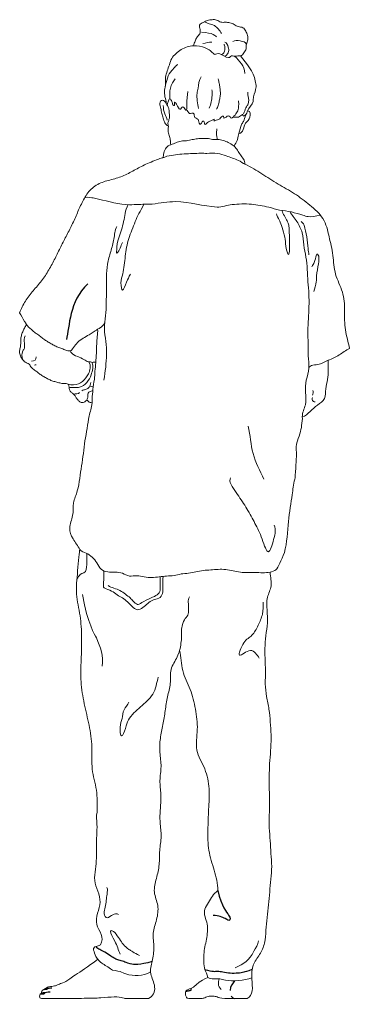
# Model space of a CAD drawing. Header units: feet. Extents: x 89 to 238, y -57 to 31.
# Drawn here: x 171.54 to 173.64, y -42.37 to -36.13 of the extents above; entities that cross this region are included whole.
import ezdxf

# ---------------------------------------------------------------- set-up
doc = ezdxf.new("R2010")
doc.units = ezdxf.units.FT
doc.header["$MEASUREMENT"] = 0
doc.layers.add('inner', color=1, linetype='Continuous')
doc.layers.add('outer', color=3, linetype='Continuous')

msp = doc.modelspace()

# ---------------------------------------------------------------- linework, layer by layer
at = {"layer": 'inner', "lineweight": 15}
for points in [[(172.7149, -36.1476), (172.7304, -36.1583), (172.7841, -36.1629), (172.8106, -36.203), (172.8235, -36.2222)], [(172.7047, -36.2866), (172.7237, -36.281), (172.7411, -36.277), (172.7609, -36.278)], [(172.8379, -36.2915), (172.8489, -36.3024), (172.8452, -36.3483), (172.8244, -36.3565)], [(172.8437, -36.2769), (172.8558, -36.2785), (172.867, -36.3067), (172.8734, -36.3469), (172.8443, -36.368)], [(172.8947, -36.2724), (172.9076, -36.2636), (172.9398, -36.2688), (172.9772, -36.2758), (172.9811, -36.291)], [(172.9053, -36.3657), (172.9369, -36.3985), (172.9708, -36.4259), (172.9708, -36.4766)], [(172.5284, -36.5098), (172.4983, -36.5409), (172.4883, -36.5942), (172.4939, -36.6379)], [(172.8014, -36.5113), (172.8038, -36.5205), (172.808, -36.539), (172.8121, -36.5672), (172.8163, -36.5955), (172.8148, -36.624), (172.8078, -36.6517), (172.804, -36.6802), (172.7948, -36.6967), (172.7899, -36.7049)], [(172.6084, -36.5924), (172.6072, -36.5996), (172.6053, -36.614), (172.6033, -36.6355), (172.6024, -36.6575), (172.6003, -36.6782), (172.6038, -36.704), (172.5946, -36.7165), (172.5745, -36.6741), (172.5617, -36.7161), (172.5447, -36.6881), (172.5367, -36.6735), (172.5204, -36.647), (172.5257, -36.6887), (172.5115, -36.6771), (172.5074, -36.6565), (172.493, -36.6285), (172.481, -36.6587), (172.4789, -36.67), (172.4761, -36.6773)], [(172.9901, -36.5947), (172.9888, -36.6016), (172.9904, -36.6155), (172.9966, -36.6358), (172.9955, -36.6567), (172.9914, -36.6776), (172.9772, -36.6938), (172.9711, -36.714), (172.9658, -36.7269), (172.9627, -36.7332)], [(172.4702, -36.6661), (172.473, -36.6729), (172.4817, -36.6849), (172.4886, -36.7057), (172.4901, -36.7277), (172.4925, -36.7496), (172.4891, -36.7712), (172.4789, -36.7904), (172.4831, -36.8058), (172.4841, -36.8128)], [(172.9318, -36.6505), (172.9318, -36.6559), (172.9321, -36.6666), (172.9321, -36.6826), (172.9309, -36.6986), (172.9271, -36.7145), (172.9176, -36.7274), (172.9097, -36.742), (172.8987, -36.7516), (172.8837, -36.7672), (172.8779, -36.7531), (172.8667, -36.7428), (172.8531, -36.7537), (172.8351, -36.7674), (172.8375, -36.7494), (172.8296, -36.7452), (172.8173, -36.7603), (172.8048, -36.7706), (172.791, -36.773), (172.768, -36.7836), (172.7824, -36.7627), (172.7607, -36.7757), (172.7483, -36.7813), (172.7327, -36.7872), (172.722, -36.8021), (172.7137, -36.8045), (172.7146, -36.7814), (172.7045, -36.7764), (172.6948, -36.7937), (172.6841, -36.8049), (172.6781, -36.7842), (172.6763, -36.7677), (172.6595, -36.7631), (172.6472, -36.7527), (172.6518, -36.7335), (172.6329, -36.7257), (172.6187, -36.7363), (172.6089, -36.7186), (172.6034, -36.7105), (172.5994, -36.7081)], [(172.9027, -36.9391), (172.8971, -36.9349), (172.8738, -36.9181), (172.8416, -36.9063), (172.8077, -36.8958), (172.7725, -36.8998), (172.7391, -36.8902), (172.704, -36.8894), (172.6693, -36.8925), (172.6347, -36.8975), (172.6008, -36.9063), (172.5655, -36.9054), (172.5325, -36.918), (172.5114, -36.9274), (172.4998, -36.9305)], [(172.3277, -37.3094), (172.3172, -37.3356), (172.2948, -37.3675), (172.2728, -37.4206), (172.2515, -37.4739), (172.2312, -37.5277), (172.2168, -37.5834), (172.2099, -37.6406), (172.2036, -37.6974), (172.1946, -37.7553), (172.1769, -37.8062), (172.1907, -37.8832), (172.2181, -37.7987), (172.2329, -37.773), (172.242, -37.7545)], [(173.257, -37.3568), (173.2714, -37.3787), (173.3052, -37.419), (173.3419, -37.4899), (173.3441, -37.5699), (173.3621, -37.6466), (173.3703, -37.725), (173.3727, -37.8037), (173.3807, -37.8821), (173.3803, -37.9609), (173.3765, -38.0395), (173.3715, -38.1181), (173.3749, -38.1969), (173.3723, -38.2754), (173.3857, -38.3547), (173.3592, -38.4303), (173.3556, -38.5086), (173.3659, -38.589), (173.3361, -38.6365), (173.3374, -38.6643)], [(172.155, -37.4515), (172.1444, -37.4765), (172.1389, -37.5322), (172.1172, -37.6117), (172.0935, -37.6909), (172.0878, -37.7734), (172.0921, -37.8558), (172.0876, -37.9381), (172.0873, -38.0208), (172.0714, -38.1016), (172.0888, -38.1836), (172.0916, -38.2659), (172.0859, -38.3482), (172.0778, -38.4026), (172.0733, -38.4297)], [(171.5807, -38.0769), (171.586, -38.0844), (171.5988, -38.0976), (171.6197, -38.1153), (171.6411, -38.1327), (171.6644, -38.1473), (171.6846, -38.1662), (171.7077, -38.181), (171.7312, -38.1953), (171.7552, -38.2085), (171.78, -38.2206), (171.807, -38.2269), (171.8303, -38.2424), (171.8488, -38.2446), (171.8579, -38.2433)], [(172.0797, -38.0615), (172.0723, -38.0845), (172.0449, -38.1015), (172.0327, -38.106)], [(171.643, -38.2813), (171.643, -38.303), (171.6319, -38.3095), (171.6129, -38.3095)], [(171.643, -38.3331), (171.6341, -38.3342), (171.6381, -38.3335), (171.6311, -38.335)], [(172.0051, -38.4757), (172.0021, -38.4726), (171.9898, -38.4684), (171.9837, -38.4681)], [(171.8797, -38.5188), (171.8909, -38.5153), (171.9119, -38.5231), (171.9182, -38.51)], [(173.4015, -38.54), (173.4015, -38.5461), (173.397, -38.5615), (173.4129, -38.5687), (173.4183, -38.5687)], [(173.4041, -38.4966), (173.4082, -38.505), (173.4049, -38.5175), (173.4022, -38.5259)], [(172.9934, -38.7243), (173.0062, -38.7814), (173.011, -38.9023), (173.0676, -39.0084), (173.0932, -39.0614)], [(172.881, -39.0525), (172.8652, -39.0756), (172.9191, -39.1505), (172.9783, -39.2371), (173.0315, -39.3341), (173.0756, -39.4188), (173.1193, -39.5636), (173.1506, -39.4617), (173.1724, -39.3847), (173.1583, -39.3535)], [(173.1327, -39.6537), (173.117, -39.6556), (173.0853, -39.661), (173.0377, -39.653), (172.9903, -39.6581), (172.9429, -39.6556), (172.8964, -39.6444), (172.8495, -39.636), (172.8016, -39.6349), (172.7542, -39.6397), (172.7066, -39.6425), (172.6596, -39.6505), (172.6135, -39.6625), (172.5648, -39.6625), (172.5217, -39.6789), (172.4728, -39.677), (172.4259, -39.6838), (172.3784, -39.6887), (172.3306, -39.6863), (172.2843, -39.6715), (172.2355, -39.6853), (172.193, -39.6578), (172.1456, -39.6513), (172.0976, -39.6555), (172.0511, -39.6405), (172.0314, -39.5935), (171.9996, -39.5583), (171.9616, -39.5296), (171.9299, -39.5224), (171.9198, -39.5087)], [(172.4314, -39.6828), (172.4317, -39.7005), (172.4299, -39.7268), (172.4362, -39.7719), (172.4168, -39.7988), (172.3757, -39.8168), (172.3074, -39.8497), (172.2888, -39.8672), (172.2585, -39.8376), (172.2426, -39.8186), (172.2106, -39.7935), (172.1765, -39.77), (172.138, -39.7552), (172.1111, -39.7476), (172.1004, -39.7388)], [(173.0891, -39.8452), (173.0891, -39.8705), (173.0877, -39.9228), (173.0571, -39.9922), (173.0197, -40.0633), (172.964, -40.0859), (172.9119, -40.2229), (173.0167, -40.1203), (173.0501, -40.1826), (173.0623, -40.2015)], [(172.4195, -40.3225), (172.4158, -40.3413), (172.4062, -40.3777), (172.3889, -40.4336), (172.3493, -40.4744), (172.3071, -40.5129), (172.2642, -40.5495), (172.2248, -40.5953), (172.2137, -40.6433), (172.1813, -40.7271), (172.1719, -40.6342), (172.1922, -40.5896), (172.1947, -40.5275), (172.2259, -40.5012), (172.2319, -40.4828)], [(172.0927, -41.6632), (172.0987, -41.6756), (172.0931, -41.7049), (172.0878, -41.7463), (172.0841, -41.7877), (172.0681, -41.829), (172.0923, -41.8695), (172.1314, -41.8298), (172.153, -41.8286), (172.1675, -41.8349)], [(172.1773, -42.088), (172.1711, -42.0751), (172.1622, -42.0468), (172.1458, -42.0093), (172.1014, -41.9246), (172.146, -41.9463), (172.173, -41.9931), (172.1959, -42.0267), (172.2295, -42.0564), (172.2639, -42.0785), (172.3004, -42.0952)], [(172.8076, -42.245), (172.8006, -42.2654), (172.7976, -42.2919), (172.8207, -42.3134)]]:
    msp.add_open_spline(points, degree=3, dxfattribs=at)
for points, knots in [([(172.6956, -36.2125), (172.7304, -36.217), (172.7545, -36.2193), (172.786, -36.2375), (172.7891, -36.2408), (172.7901, -36.2422)], [0, 0, 0, 0, 1, 1, 2, 2, 2, 2]), ([(172.9436, -36.3645), (172.9323, -36.3658), (172.9302, -36.3643), (172.9275, -36.3646), (172.9146, -36.3659), (172.9055, -36.3669), (172.8929, -36.3639), (172.8821, -36.3613), (172.8762, -36.377), (172.8662, -36.3758), (172.8455, -36.3733), (172.8313, -36.357), (172.8115, -36.3512), (172.8063, -36.3497), (172.798, -36.349), (172.7928, -36.3505), (172.7837, -36.353), (172.7835, -36.3578), (172.7755, -36.3527), (172.7656, -36.3464), (172.7588, -36.3385), (172.7503, -36.3304), (172.7462, -36.3264), (172.7407, -36.3244), (172.7359, -36.3214), (172.7119, -36.3066), (172.6904, -36.303), (172.6631, -36.3013), (172.6577, -36.301), (172.6526, -36.2999), (172.6445, -36.2996)], [0, 0, 0, 0, 1, 1, 1, 2, 2, 2, 3, 3, 3, 4, 4, 4, 5, 5, 5, 6, 6, 6, 7, 7, 7, 8, 8, 8, 9, 9, 9, 10, 10, 10, 10]), ([(172.5443, -36.419), (172.5402, -36.4232), (172.5349, -36.426), (172.5306, -36.4301), (172.522, -36.4384), (172.5147, -36.4485), (172.5061, -36.4569), (172.4797, -36.483), (172.4735, -36.5266), (172.4631, -36.5631)], [0, 0, 0, 0, 1, 1, 1, 2, 2, 2, 3, 3, 3, 3]), ([(172.6934, -36.4986), (172.6779, -36.5179), (172.6772, -36.5477), (172.6732, -36.5708), (172.6714, -36.5815), (172.6689, -36.5921), (172.6674, -36.6029), (172.6633, -36.6338), (172.6695, -36.6684), (172.6754, -36.6989)], [0, 0, 0, 0, 1, 1, 1, 2, 2, 2, 3, 3, 3, 3]), ([(172.7618, -36.5805), (172.7651, -36.5907), (172.7632, -36.6054), (172.7625, -36.6163), (172.7607, -36.6458), (172.7561, -36.6704), (172.7445, -36.6974)], [0, 0, 0, 0, 1, 1, 1, 2, 2, 2, 2]), ([(172.4521, -36.6803), (172.4521, -36.699), (172.4543, -36.7172), (172.4607, -36.7347), (172.4653, -36.747), (172.4766, -36.7599), (172.4766, -36.7734)], [0, 0, 0, 0, 1, 1, 1, 2, 2, 2, 2]), ([(172.9891, -36.7148), (172.9863, -36.724), (172.9808, -36.733), (172.9764, -36.7428), (172.9709, -36.7553), (172.9686, -36.7702), (172.9627, -36.7823), (172.9592, -36.7896), (172.952, -36.7949), (172.9491, -36.8024), (172.9424, -36.8195), (172.9409, -36.8376), (172.9327, -36.8587)], [0, 0, 0, 0, 1, 1, 1, 2, 2, 2, 3, 3, 3, 4, 4, 4, 4]), ([(172.9797, -36.736), (172.9748, -36.7426), (172.9689, -36.7481), (172.962, -36.7481), (172.9579, -36.7448), (172.9603, -36.7362), (172.9555, -36.7384), (172.9467, -36.7424), (172.9405, -36.7511), (172.9311, -36.754), (172.9235, -36.7563), (172.9158, -36.7555), (172.8944, -36.7562)], [0, 0, 0, 0, 0.517391, 0.517391, 0.517391, 1.517391, 1.517391, 1.517391, 2.517391, 2.517391, 2.517391, 3.517391, 3.517391, 3.517391, 3.517391]), ([(172.793, -36.8285), (172.793, -36.842), (172.7896, -36.8564), (172.7911, -36.8698), (172.792, -36.8776), (172.7939, -36.8829), (172.7952, -36.8967)], [0, 0, 0, 0, 1, 1, 1, 2, 2, 2, 2]), ([(172.9722, -37.0546), (172.9582, -37.0501), (172.9449, -37.0364), (172.9303, -37.0303), (172.9045, -37.0194), (172.8792, -37.0105), (172.8526, -37.002), (172.8354, -36.9964), (172.8158, -36.9874), (172.7978, -36.9856), (172.7743, -36.9832), (172.7526, -36.9849), (172.7294, -36.9863), (172.7168, -36.9871), (172.7047, -36.9834), (172.6919, -36.9841), (172.6561, -36.986), (172.6204, -36.9878), (172.5846, -36.9893), (172.5471, -36.9909), (172.5117, -36.9953), (172.4751, -37.0042), (172.4706, -37.0053), (172.4545, -37.0121), (172.4482, -37.0142)], [0, 0, 0, 0, 1, 1, 1, 2, 2, 2, 3, 3, 3, 4, 4, 4, 5, 5, 5, 6, 6, 6, 7, 7, 7, 8, 8, 8, 8]), ([(173.4529, -37.379), (173.4191, -37.3866), (173.3967, -37.3903), (173.375, -37.3888), (173.3622, -37.388), (173.3519, -37.3821), (173.3403, -37.3785), (173.3166, -37.3714), (173.2914, -37.365), (173.2675, -37.3591), (173.2429, -37.3529), (173.2168, -37.3523), (173.192, -37.3473), (173.1696, -37.3428), (173.1461, -37.3335), (173.1238, -37.3285), (173.0873, -37.3204), (173.0504, -37.3131), (173.0132, -37.3096), (172.973, -37.3058), (172.9302, -37.3081), (172.89, -37.3116), (172.8584, -37.3143), (172.8264, -37.3291), (172.7947, -37.3277), (172.7058, -37.3235), (172.62, -37.293), (172.5303, -37.293), (172.4802, -37.2929), (172.4313, -37.3026), (172.3815, -37.3089), (172.3711, -37.3102), (172.3605, -37.3088), (172.35, -37.3088), (172.3126, -37.3091), (172.2751, -37.3136), (172.2376, -37.3125), (172.169, -37.3103), (172.1055, -37.2929), (172.0396, -37.2767), (172.0284, -37.274), (172.0172, -37.2716), (172.0059, -37.2698), (171.9957, -37.2682), (171.9776, -37.2619), (171.9508, -37.2683)], [0, 0, 0, 0, 1, 1, 1, 2, 2, 2, 3, 3, 3, 4, 4, 4, 5, 5, 5, 6, 6, 6, 7, 7, 7, 8, 8, 8, 9, 9, 9, 10, 10, 10, 11, 11, 11, 12, 12, 12, 13, 13, 13, 14, 14, 14, 15, 15, 15, 15]), ([(172.2285, -37.3121), (172.2064, -37.3512), (172.2072, -37.3857), (172.1991, -37.4202), (172.1906, -37.4558), (172.1823, -37.4908), (172.1689, -37.5247), (172.1596, -37.5484), (172.1564, -37.5748), (172.1553, -37.6003), (172.1551, -37.6064), (172.1544, -37.6124), (172.1547, -37.6185), (172.1547, -37.6194), (172.1548, -37.6216), (172.1555, -37.6211), (172.1742, -37.6053), (172.1821, -37.5748), (172.1914, -37.553)], [0, 0, 0, 0, 1, 1, 1, 2, 2, 2, 3, 3, 3, 4, 4, 4, 5, 5, 5, 6, 6, 6, 6]), ([(173.2078, -37.35), (173.214, -37.3704), (173.2313, -37.3963), (173.2399, -37.4156), (173.244, -37.4245), (173.2513, -37.4337), (173.2517, -37.4438), (173.253, -37.4737), (173.2559, -37.5037), (173.2559, -37.5335), (173.256, -37.5593), (173.2568, -37.576), (173.2555, -37.6009), (173.2553, -37.605), (173.2515, -37.6347), (173.2481, -37.6294), (173.2317, -37.6039), (173.232, -37.5509), (173.226, -37.5205), (173.2173, -37.4769), (173.2006, -37.4313), (173.1814, -37.3915), (173.1771, -37.3827), (173.1723, -37.3705)], [0, 0, 0, 0, 1, 1, 1, 2, 2, 2, 3, 3, 3, 4, 4, 4, 5, 5, 5, 6, 6, 6, 7, 7, 9, 9, 9, 9]), ([(173.3297, -37.4201), (173.3344, -37.4226), (173.3379, -37.4244), (173.3461, -37.4373), (173.3482, -37.4434), (173.3645, -37.4915), (173.3691, -37.5425), (173.3737, -37.5926), (173.3749, -37.6056), (173.38, -37.6187), (173.38, -37.6321)], [0, 0, 0, 0, 1, 2, 2, 2, 3, 3, 3, 4, 4, 4, 4]), ([(173.3975, -37.7075), (173.4021, -37.6979), (173.4093, -37.6904), (173.4134, -37.6801), (173.4189, -37.666), (173.4232, -37.6477), (173.4282, -37.6329), (173.4289, -37.6309), (173.432, -37.6257), (173.4346, -37.6274), (173.4482, -37.6364), (173.443, -37.6798), (173.441, -37.69), (173.4359, -37.7152), (173.4301, -37.7399), (173.4282, -37.7657), (173.4273, -37.7783), (173.4283, -37.7917), (173.4261, -37.8041), (173.4224, -37.8249), (173.416, -37.846), (173.4112, -37.8666)], [0, 0, 0, 0, 1, 1, 1, 2, 2, 2, 3, 3, 3, 4, 4, 4, 5, 5, 5, 6, 6, 6, 7, 7, 7, 7]), ([(171.572, -38.1477), (171.563, -38.16), (171.5668, -38.1805), (171.5674, -38.1948), (171.5678, -38.2035), (171.5695, -38.2181), (171.5674, -38.2267), (171.5658, -38.2333), (171.56, -38.2384), (171.5574, -38.2446), (171.5503, -38.2617), (171.5504, -38.2814), (171.5547, -38.2968)], [0, 0, 0, 0, 1, 1, 1, 2, 2, 2, 3, 3, 3, 4, 4, 4, 4]), ([(171.9782, -38.3137), (171.9925, -38.3381), (171.9856, -38.3699), (171.9754, -38.3895), (171.9553, -38.4281), (171.9244, -38.4588), (171.8807, -38.4611), (171.87, -38.4616), (171.8571, -38.4608), (171.845, -38.4562)], [0, 0, 0, 0, 1, 1, 1, 2, 2, 2, 3, 3, 3, 3]), ([(171.9967, -38.3174), (172.0088, -38.3425), (172.0008, -38.371), (171.9924, -38.3961), (171.9811, -38.4294), (171.9543, -38.4671), (171.9189, -38.475), (171.9083, -38.4773), (171.8972, -38.4773), (171.8864, -38.4779), (171.8738, -38.4785), (171.862, -38.479), (171.8516, -38.4748)], [0.002194, 0.002194, 0.002194, 0.002194, 1, 1, 1, 2, 2, 2, 3, 3, 3, 4, 4, 4, 4]), ([(172.0212, -38.3184), (172.0213, -38.3364), (172.0182, -38.3551), (172.0164, -38.3734), (172.0146, -38.391), (172.0158, -38.4085), (172.0128, -38.426), (172.0093, -38.4469), (172.0052, -38.4684), (172.0037, -38.4895), (172.0022, -38.5093), (171.999, -38.529), (171.998, -38.5487), (171.9976, -38.5559), (171.9998, -38.5677), (171.9988, -38.5757)], [0, 0, 0, 0, 1, 1, 1, 2, 2, 2, 3, 3, 3, 4, 4, 4, 5, 5, 5, 5]), ([(173.5022, -38.3035), (173.4783, -38.3148), (173.4583, -38.3261), (173.4358, -38.3307), (173.4228, -38.3334), (173.4084, -38.3336), (173.3955, -38.3373), (173.3911, -38.3385), (173.3865, -38.3434), (173.3828, -38.346), (173.3818, -38.3467), (173.3807, -38.3472), (173.3794, -38.3476)], [0, 0, 0, 0, 1, 1, 1, 2, 2, 2, 3, 3, 3, 3.287318, 3.287318, 3.287318, 3.287318]), ([(171.9895, -38.4465), (171.9865, -38.4682), (171.9786, -38.4844), (171.957, -38.491), (171.9479, -38.4939), (171.9413, -38.4912), (171.9337, -38.4991)], [0, 0, 0, 0, 1, 1, 1, 2, 2, 2, 2]), ([(171.998, -38.499), (171.9577, -38.5055), (171.9746, -38.5351), (171.9698, -38.5451), (171.9682, -38.5483), (171.9655, -38.5567), (171.9631, -38.5599)], [0, 0, 0, 0, 2, 2, 2, 3, 3, 3, 3]), ([(171.9654, -39.5353), (171.9638, -39.5492), (171.9638, -39.5528), (171.9638, -39.5598), (171.9638, -39.5669), (171.9638, -39.574), (171.9638, -39.595), (171.9646, -39.6168), (171.9612, -39.6375), (171.9579, -39.6584), (171.936, -39.6591), (171.9228, -39.6692), (171.9145, -39.6758), (171.9098, -39.6882), (171.9014, -39.6981)], [0, 0, 0, 0, 2, 2, 3, 3, 3, 4, 4, 4, 5, 5, 5, 6, 6, 6, 6]), ([(172.4513, -39.6803), (172.4506, -39.6863), (172.4473, -39.7152), (172.4482, -39.7488), (172.4514, -39.791), (172.4261, -39.8252), (172.3823, -39.828), (172.3527, -39.8542), (172.3232, -39.8801), (172.2852, -39.9017), (172.2513, -39.8705), (172.2242, -39.8429), (172.1932, -39.8164), (172.1555, -39.8008), (172.1267, -39.7723), (172.0711, -39.7538), (172.0704, -39.7483), (172.0726, -39.6864), (172.0741, -39.66), (172.0741, -39.6466)], [0.31306, 0.31306, 0.31306, 0.31306, 1, 2, 3, 4, 5, 6, 7, 8, 9, 10, 11, 12, 13, 14, 15, 16, 17, 17, 17, 17]), ([(171.9362, -39.7957), (171.97, -39.987), (172.0156, -40.0483), (172.0258, -40.0729), (172.0505, -40.1326), (172.0752, -40.1876), (172.0625, -40.2533)], [0, 0, 0, 0, 1, 1, 1, 2, 2, 2, 2]), ([(172.6179, -39.8106), (172.6108, -39.8205), (172.6108, -39.8463), (172.6128, -39.8821), (172.6143, -39.9199), (172.5927, -39.9502), (172.5764, -39.9683), (172.5685, -40.0171), (172.5685, -40.047), (172.5682, -40.0927), (172.5599, -40.1373), (172.5558, -40.1521)], [0, 0, 0, 0, 1, 2, 3, 4, 5, 5, 5, 6, 6.514173, 6.514173, 6.514173, 6.514173]), ([(173.0573, -42.0023), (173.0573, -42.0262), (173.0396, -42.0483), (173.0292, -42.0683), (172.9982, -42.1284), (172.9692, -42.1502), (172.9091, -42.174)], [0, 0, 0, 0, 1, 1, 1, 2, 2, 2, 2]), ([(172.3709, -42.201), (172.3205, -42.2301), (172.2644, -42.2284), (172.2139, -42.2141), (172.2013, -42.2106), (172.1901, -42.2022), (172.1774, -42.1984), (172.1568, -42.1923), (172.1326, -42.1951), (172.1151, -42.1811), (172.0911, -42.1619), (172.0676, -42.1541), (172.0458, -42.1328), (172.0343, -42.1197)], [0.091587, 0.091587, 0.091587, 0.091587, 1, 1, 1, 2, 2, 2, 3, 3, 3, 4, 4.180938, 4.180938, 4.180938, 4.180938]), ([(173.0151, -42.2387), (172.969, -42.257), (172.8935, -42.2628), (172.8476, -42.2538), (172.8353, -42.2515), (172.8233, -42.2477), (172.8111, -42.2455), (172.7875, -42.2412), (172.7571, -42.2506), (172.736, -42.237)], [0, 0, 0, 0, 1, 1, 1, 2, 2, 2, 3, 3, 3, 3])]:
    msp.add_open_spline(points, degree=3, knots=knots, dxfattribs=at)
at = {"layer": 'inner'}
for points in [[(171.9708, -37.8167), (171.8515, -37.93), (171.8551, -38.0887), (171.8348, -38.1722)], [(172.7987, -41.6821), (172.8254, -41.788), (172.8843, -41.8498), (172.8755, -41.8793), (172.8549, -41.8645), (172.8048, -41.841), (172.7695, -41.841)], [(172.9048, -42.2579), (172.8972, -42.2765), (172.8769, -42.2866), (172.8769, -42.3194)], [(171.6854, -42.3158), (171.6978, -42.3088), (171.7097, -42.3118), (171.713, -42.3101), (171.7137, -42.3048)], [(171.6974, -42.3326), (171.7107, -42.3259), (171.7277, -42.3278), (171.7311, -42.3272)], [(171.6992, -42.3082), (171.716, -42.3031), (171.7348, -42.3024), (171.7408, -42.3027)], [(172.5953, -42.3245), (172.6044, -42.3222), (172.617, -42.3195), (172.6292, -42.3185), (172.6288, -42.3141), (172.6289, -42.3053), (172.6314, -42.3041)], [(172.8846, -42.3525), (172.8872, -42.3612), (172.8941, -42.3673), (172.9067, -42.3697)]]:
    msp.add_open_spline(points, degree=3, dxfattribs=at)
for points, knots in [([(172.3803, -42.1336), (172.3017, -42.1605), (172.2268, -42.1492), (172.2016, -42.1333), (172.1667, -42.1271), (172.1446, -42.1168), (172.12, -42.103), (172.0789, -42.0727), (172.0504, -42.0598), (172.0315, -42.0514), (172.0245, -42.0382)], [0, 0, 0, 0, 2.330786, 4.661573, 6.992359, 9.323145, 11.653932, 13.984718, 16.315504, 17.909095, 17.909095, 17.909095, 17.909095]), ([(172.7167, -42.1858), (172.7676, -42.2013), (172.802, -42.1926), (172.8277, -42.2008), (172.879, -42.209), (172.9293, -42.2075), (172.9679, -42.2013), (172.9864, -42.1957), (173.0184, -42.1838)], [0, 0, 0, 0, 2.152362, 4.304725, 6.457087, 8.609449, 10.761812, 12.918567, 12.918567, 12.918567, 12.918567]), ([(171.6762, -42.3365), (171.6858, -42.3319), (171.6921, -42.3313), (171.6974, -42.3326), (171.694, -42.3395), (171.6914, -42.3422), (171.6893, -42.3421), (171.6779, -42.3413), (171.6676, -42.3427)], [0, 0, 0, 0, 0.988009, 0.988009, 0.988009, 1.507002, 2.025994, 2.544987, 2.544987, 2.544987, 2.544987])]:
    msp.add_open_spline(points, degree=3, knots=knots, dxfattribs=at)
at = {"layer": 'outer', "lineweight": 15}
for points, knots in [([(171.9198, -39.5087), (171.9182, -39.5194), (171.9057, -39.6553), (171.8909, -39.7959), (171.9262, -39.93), (171.9333, -40.0715), (171.9293, -40.2125), (171.9228, -40.3526), (171.9469, -40.4923), (171.9809, -40.6287), (172.003, -40.7669), (171.9904, -40.9111), (172.0332, -41.0395), (172.0311, -41.1361), (172.0311, -41.1822), (172.0228, -41.2104), (172.0332, -41.2598), (172.0265, -41.3315), (172.027, -41.4034), (172.0272, -41.4756), (172.0204, -41.5466), (172.0088, -41.6201), (172.0353, -41.6861), (172.0569, -41.7568), (172.0312, -41.8255), (172.0184, -41.9005), (172.0625, -41.9601), (172.0648, -42.0053), (172.0512, -42.0279), (172.0484, -42.0386), (172.012, -42.033), (172.0074, -42.0519), (172.0074, -42.0758), (172.0277, -42.1129), (172.0343, -42.1197), (171.9692, -42.1719), (171.8792, -42.2256), (171.829, -42.2665), (171.7956, -42.2739), (171.7723, -42.2882), (171.7597, -42.2896), (171.7435, -42.2937), (171.7113, -42.2965), (171.7014, -42.3089), (171.692, -42.3095), (171.6743, -42.3252), (171.6776, -42.336), (171.6743, -42.3385), (171.6664, -42.3418), (171.6622, -42.3544), (171.6665, -42.3697), (171.6752, -42.3697), (171.688, -42.3697), (171.781, -42.3697), (171.963, -42.3693), (172.0527, -42.3677), (172.1445, -42.3563), (172.2001, -42.3672), (172.2084, -42.3697), (172.2102, -42.3697), (172.212, -42.3697), (172.3573, -42.3697), (172.388, -42.3572), (172.4107, -42.2956), (172.3605, -42.2118), (172.3815, -42.1333), (172.398, -42.0446), (172.379, -41.9538), (172.4123, -41.8688), (172.4253, -41.7768), (172.3844, -41.6926), (172.4085, -41.6047), (172.4298, -41.5173), (172.4251, -41.4267), (172.4442, -41.3379), (172.4281, -41.2488), (172.4324, -41.159), (172.4406, -41.0691), (172.4247, -40.9819), (172.4434, -40.8927), (172.4267, -40.8035), (172.4306, -40.713), (172.449, -40.6252), (172.4654, -40.5371), (172.4751, -40.4465), (172.5035, -40.365), (172.4904, -40.271), (172.5369, -40.208), (172.552, -40.1661), (172.5558, -40.1521), (172.5654, -40.1943), (172.565, -40.2847), (172.629, -40.3988), (172.6589, -40.526), (172.6758, -40.656), (172.6484, -40.7912), (172.7243, -40.9053), (172.7492, -41.0339), (172.7403, -41.1656), (172.7349, -41.296), (172.7354, -41.4282), (172.7777, -41.5531), (172.7987, -41.6381), (172.7987, -41.6821), (172.7869, -41.694), (172.7621, -41.7157), (172.7414, -41.7604), (172.7103, -41.7989), (172.7149, -41.8504), (172.736, -41.8948), (172.7336, -41.9447), (172.7281, -41.9929), (172.7157, -42.0403), (172.7102, -42.0889), (172.7096, -42.1374), (172.7125, -42.1872), (172.7311, -42.2148), (172.736, -42.237), (172.6813, -42.2608), (172.6591, -42.29), (172.6281, -42.3064), (172.5894, -42.3173), (172.592, -42.3483), (172.5992, -42.3623), (172.6004, -42.3644), (172.6041, -42.3697), (172.6136, -42.3697), (172.6943, -42.3697), (172.7076, -42.3697), (172.7369, -42.3554), (172.7687, -42.3549), (172.7954, -42.3574), (172.8129, -42.3697), (172.8442, -42.3697), (172.8915, -42.3697), (172.9387, -42.3697), (172.9859, -42.3697), (173.0253, -42.3512), (173.0218, -42.2994), (173.0153, -42.2462), (173.015, -42.2436), (173.015, -42.2412), (173.0151, -42.2387), (173.0161, -42.2132), (173.0151, -42.1535), (173.0686, -42.0923), (173.1004, -42.0185), (173.1056, -41.9354), (173.1134, -41.8543), (173.1225, -41.7728), (173.1302, -41.6914), (173.136, -41.6098), (173.1454, -41.5282), (173.1364, -41.4465), (173.1344, -41.3647), (173.1249, -41.2832), (173.1274, -41.2013), (173.1285, -41.1195), (173.127, -41.0376), (173.1266, -40.9558), (173.1279, -40.8739), (173.136, -40.7924), (173.1401, -40.7106), (173.1345, -40.6289), (173.1301, -40.5471), (173.1135, -40.4669), (173.0993, -40.386), (173.1034, -40.3039), (173.1013, -40.2222), (173.0978, -40.1403), (173.1042, -40.0587), (173.1177, -39.9775), (173.1128, -39.8966), (173.1079, -39.8105), (173.1483, -39.7457), (173.1341, -39.6864), (173.1327, -39.6537), (173.1396, -39.6511), (173.1657, -39.6425), (173.1682, -39.6399), (173.1837, -39.622), (173.2038, -39.5792), (173.2229, -39.5285), (173.2405, -39.465), (173.2446, -39.3963), (173.2488, -39.3306), (173.2552, -39.2749), (173.2655, -39.2082), (173.2736, -39.1619), (173.2775, -39.128), (173.2777, -39.0945), (173.2896, -39.0624), (173.2925, -39.0545), (173.293, -39.0213), (173.2956, -38.9921), (173.2974, -38.9597), (173.2996, -38.9275), (173.3003, -38.895), (173.2984, -38.8547), (173.2986, -38.8368), (173.3241, -38.7683), (173.3314, -38.7355), (173.3336, -38.7032), (173.3394, -38.6723), (173.3374, -38.6643), (173.3566, -38.6615), (173.3868, -38.6273), (173.433, -38.5895), (173.49, -38.5525), (173.4811, -38.4849), (173.5028, -38.427), (173.5005, -38.3649), (173.5014, -38.3241), (173.5022, -38.3035), (173.5273, -38.2962), (173.5725, -38.2708), (173.6152, -38.24), (173.6375, -38.2283), (173.6312, -38.1884), (173.6039, -38.1106), (173.6088, -37.9882), (173.6016, -37.8672), (173.5397, -37.7582), (173.5359, -37.6342), (173.5081, -37.5172), (173.4799, -37.3946), (173.3851, -37.3138), (173.2894, -37.2395), (173.1817, -37.1826), (173.0807, -37.1147), (173.0107, -37.0733), (172.9722, -37.0546), (172.9722, -37.0427), (172.9639, -37.0217), (172.9428, -36.9945), (172.924, -36.9658), (172.9116, -36.9465), (172.9027, -36.9391), (172.9094, -36.9263), (172.9272, -36.9025), (172.9244, -36.8851), (172.9327, -36.8587), (172.9631, -36.8592), (172.9626, -36.813), (172.9764, -36.7934), (172.9844, -36.7822), (172.9996, -36.7692), (173.0033, -36.7554), (173.0069, -36.7415), (173.0107, -36.7153), (172.9891, -36.7148), (172.9963, -36.6924), (173.0194, -36.6768), (173.0233, -36.6555), (173.0249, -36.6465), (173.0247, -36.6342), (173.0269, -36.6252), (173.0322, -36.6035), (173.0407, -36.5846), (173.0428, -36.5621), (173.044, -36.5491), (173.0406, -36.5366), (173.0379, -36.5242), (173.0248, -36.4634), (172.9854, -36.4159), (172.9436, -36.3645), (172.9542, -36.3645), (172.9638, -36.3449), (172.9838, -36.3209), (172.9774, -36.2897), (172.9938, -36.2632), (172.9884, -36.2339), (172.979, -36.2059), (172.9612, -36.1803), (172.9284, -36.1814), (172.9045, -36.1632), (172.8767, -36.1523), (172.8472, -36.1487), (172.8176, -36.1537), (172.7928, -36.133), (172.7622, -36.1335), (172.7325, -36.1361), (172.7081, -36.1515), (172.6754, -36.1643), (172.6883, -36.1978), (172.6878, -36.2235), (172.6635, -36.247), (172.6554, -36.2686), (172.6467, -36.2881), (172.6445, -36.2996), (172.6305, -36.2996), (172.6032, -36.3059), (172.5648, -36.3233), (172.5324, -36.3496), (172.5025, -36.38), (172.4905, -36.4208), (172.4775, -36.4602), (172.4636, -36.5002), (172.4688, -36.5427), (172.4575, -36.5832), (172.4606, -36.6256), (172.4702, -36.6522), (172.4702, -36.6661), (172.4658, -36.6583), (172.4425, -36.6347), (172.4255, -36.6682), (172.438, -36.6988), (172.4403, -36.731), (172.4529, -36.7606), (172.4593, -36.7924), (172.4744, -36.8078), (172.4841, -36.8128), (172.485, -36.8142), (172.48, -36.843), (172.4889, -36.871), (172.4985, -36.8987), (172.4962, -36.9187), (172.4998, -36.9305), (172.4725, -36.9394), (172.4625, -36.9557), (172.4553, -36.9835), (172.4527, -36.9934), (172.4528, -37.0051), (172.4482, -37.0142), (172.4421, -37.0136), (172.3674, -37.0419), (172.2932, -37.0773), (172.2211, -37.1196), (172.1433, -37.1498), (172.0611, -37.1655), (171.9879, -37.2093), (171.9417, -37.2796), (171.9085, -37.3559), (171.8751, -37.4321), (171.8377, -37.5065), (171.7983, -37.5798), (171.7627, -37.6551), (171.7239, -37.7286), (171.6783, -37.7987), (171.6219, -37.8598), (171.5714, -37.9258), (171.5464, -37.9758), (171.5365, -38.0017), (171.5488, -38.0196), (171.557, -38.0385), (171.5682, -38.0558), (171.5726, -38.0627), (171.5782, -38.0691), (171.5807, -38.0769), (171.576, -38.0842), (171.5671, -38.0991), (171.5558, -38.1226), (171.5466, -38.1471), (171.5436, -38.1731), (171.5442, -38.1993), (171.5408, -38.225), (171.5343, -38.2507), (171.5407, -38.2767), (171.5553, -38.2982), (171.5719, -38.3192), (171.5998, -38.3256), (171.6093, -38.3521), (171.6322, -38.366), (171.6526, -38.382), (171.6734, -38.3977), (171.6957, -38.4111), (171.7184, -38.424), (171.7422, -38.4347), (171.7672, -38.4418), (171.7928, -38.4486), (171.8169, -38.4537), (171.8389, -38.451), (171.8447, -38.4559), (171.845, -38.4562), (171.8498, -38.4608), (171.8515, -38.474), (171.8541, -38.4929), (171.8643, -38.5099), (171.8816, -38.5188), (171.8922, -38.5353), (171.9028, -38.551), (171.9146, -38.5662), (171.9325, -38.5753), (171.9524, -38.5713), (171.9646, -38.5532), (171.9799, -38.5741), (171.9928, -38.5737), (171.9988, -38.5757), (171.9947, -38.6063), (171.9771, -38.6577), (171.968, -38.7381), (171.9511, -38.8172), (171.9434, -38.8973), (171.9321, -38.9768), (171.9188, -39.0565), (171.9084, -39.1366), (171.8732, -39.2119), (171.8821, -39.2933), (171.8449, -39.3736), (171.8736, -39.4418), (171.9074, -39.4854), (171.9198, -39.5087)], [0, 0, 0, 0, 1, 2, 3, 4, 5, 6, 7, 8, 9, 10, 11, 12, 12, 12, 13, 14, 15, 16, 17, 18, 19, 20, 21, 22, 23, 24, 24, 24, 25, 25, 25, 25.819062, 25.819062, 25.819062, 27.244025, 28.668989, 30.093952, 31.518915, 32.943879, 34.368842, 35.793805, 37.218769, 38.643732, 40.068695, 41.493659, 42.918622, 44.343585, 45.768549, 47.193512, 47.193512, 47.193512, 50.953344, 54.713176, 58.473008, 62.23284, 65.992672, 69.752505, 73.512337, 77.272169, 77.272169, 77.272169, 78.272169, 79.272169, 80.272169, 81.272169, 82.272169, 83.272169, 84.272169, 85.272169, 86.272169, 87.272169, 88.272169, 89.272169, 90.272169, 91.272169, 92.272169, 93.272169, 94.272169, 95.272169, 96.272169, 97.272169, 98.272169, 99.272169, 100.272169, 101.272169, 102.272169, 102.757996, 102.757996, 102.757996, 103.757996, 104.757996, 105.757996, 106.757996, 107.757996, 108.757996, 109.757996, 110.757996, 111.757996, 112.757996, 113.757996, 114.757996, 114.757996, 114.757996, 115.757996, 116.757996, 117.757996, 118.757996, 119.757996, 120.757996, 121.757996, 122.757996, 123.757996, 124.757996, 125.757996, 126.757996, 126.757996, 126.757996, 127.757996, 128.757996, 129.757996, 130.757996, 130.943719, 130.943719, 130.943719, 132.538025, 134.13233, 135.726636, 137.320941, 138.915247, 140.509552, 142.103858, 142.103858, 142.103858, 148.838217, 148.838217, 148.838217, 149.901664, 149.901664, 149.901664, 150.040018, 150.040018, 150.040018, 151.040018, 152.040018, 153.040018, 154.040018, 155.040018, 156.040018, 157.040018, 158.040018, 159.040018, 160.040018, 161.040018, 162.040018, 163.040018, 164.040018, 165.040018, 166.040018, 167.040018, 168.040018, 169.040018, 170.040018, 171.040018, 172.040018, 173.040018, 174.040018, 175.040018, 176.040018, 177.040018, 178.040018, 179.040018, 180.040018, 181.040018, 182.040018, 182.040018, 182.040018, 185.040018, 185.040018, 185.040018, 187.040018, 187.040018, 187.040018, 188.040018, 188.040018, 188.040018, 191.040018, 191.040018, 191.040018, 192.040018, 192.040018, 192.040018, 194.040018, 194.040018, 194.040018, 195.040018, 195.040018, 195.040018, 196.040018, 197.040018, 198.040018, 198.040018, 199.040018, 199.040018, 199.040018, 200.040018, 201.040018, 202.040018, 203.040018, 204.040018, 205.040018, 206.040018, 206.040018, 206.040018, 207.040018, 208.040018, 208.040018, 208.040018, 209.040018, 210.040018, 211.040018, 212.040018, 213.040018, 214.040018, 215.040018, 216.040018, 217.040018, 218.040018, 219.040018, 220.040018, 220.040018, 220.040018, 221.040018, 222.040018, 223.040018, 224.040018, 224.040018, 224.040018, 225.040018, 226.040018, 226.040018, 226.040018, 227.040018, 227.040018, 227.040018, 228.040018, 228.040018, 228.040018, 229.040018, 229.040018, 229.040018, 230.040018, 230.040018, 230.040018, 231.040018, 231.040018, 231.040018, 232.040018, 232.040018, 232.040018, 233.040018, 233.040018, 233.040018, 234.040018, 234.040018, 234.040018, 235.040018, 236.040018, 237.040018, 238.040018, 239.040018, 240.040018, 241.040018, 242.040018, 243.040018, 244.040018, 245.040018, 246.040018, 247.040018, 248.040018, 249.040018, 250.040018, 251.040018, 252.040018, 253.040018, 254.040018, 255.040018, 256.040018, 256.040018, 256.040018, 257.040018, 258.040018, 259.040018, 260.040018, 261.040018, 262.040018, 263.040018, 264.040018, 265.040018, 266.040018, 267.040018, 267.040018, 267.040018, 268.040018, 269.040018, 270.040018, 271.040018, 272.040018, 273.040018, 274.040018, 274.040018, 274.040018, 275.040018, 276.040018, 277.040018, 278.040018, 278.040018, 278.040018, 279.040018, 279.040018, 279.040018, 280.040018, 280.040018, 280.040018, 281.040018, 282.040018, 283.040018, 284.040018, 285.040018, 286.040018, 287.040018, 288.040018, 289.040018, 290.040018, 291.040018, 292.040018, 293.040018, 294.040018, 295.040018, 296.040018, 297.040018, 297.040018, 297.040018, 298.040018, 298.040018, 298.040018, 299.040018, 299.040018, 299.040018, 300.040018, 301.040018, 302.040018, 303.040018, 304.040018, 305.040018, 306.040018, 307.040018, 308.040018, 309.040018, 310.040018, 311.040018, 312.040018, 313.040018, 314.040018, 315.040018, 316.040018, 317.040018, 318.040018, 319.040018, 320.040018, 321.040018, 321.108423, 321.108423, 321.108423, 322.108423, 323.108423, 324.108423, 325.108423, 326.108423, 327.108423, 328.108423, 329.108423, 330.108423, 331.108423, 332.108423, 333.108423, 333.108423, 333.108423, 334.108423, 335.108423, 336.108423, 337.108423, 338.108423, 339.108423, 340.108423, 341.108423, 342.108423, 343.108423, 344.108423, 345.108423, 345.108423, 345.108423, 345.108423]), ([(171.8579, -38.2433), (171.8701, -38.2423), (171.8716, -38.2336), (171.8792, -38.2235), (171.8878, -38.212), (171.8964, -38.2007), (171.9064, -38.1904), (171.9273, -38.1688), (171.9549, -38.1574), (171.979, -38.1408), (171.9874, -38.135), (171.9967, -38.1318), (172.0046, -38.1253), (172.0125, -38.1187), (172.024, -38.1146), (172.0327, -38.106), (172.0365, -38.1214), (172.0324, -38.1372), (172.0311, -38.1528), (172.03, -38.1679), (172.029, -38.183), (172.028, -38.1981), (172.0255, -38.238), (172.0261, -38.2779), (172.0212, -38.3184), (172.0175, -38.3108), (172.0054, -38.3174), (172.0003, -38.3184), (171.9971, -38.319), (171.9928, -38.3139), (171.9891, -38.3129), (171.9827, -38.3112), (171.9799, -38.3148), (171.9742, -38.3134), (171.965, -38.3113), (171.9555, -38.3028), (171.9464, -38.2991), (171.9328, -38.2934), (171.9205, -38.2852), (171.9069, -38.2798), (171.8866, -38.2718), (171.8773, -38.2708), (171.8637, -38.2516), (171.8618, -38.249), (171.8594, -38.2463), (171.8579, -38.2433)], [0, 0, 0, 0, 0.944734, 0.944734, 0.944734, 1.944734, 1.944734, 1.944734, 2.944734, 2.944734, 2.944734, 3.944734, 3.944734, 3.944734, 4.944734, 4.944734, 4.944734, 5.944734, 5.944734, 5.944734, 6.944734, 6.944734, 6.944734, 7.944734, 7.944734, 7.944734, 8.944734, 8.944734, 8.944734, 9.944734, 9.944734, 9.944734, 10.944734, 10.944734, 10.944734, 11.944734, 11.944734, 11.944734, 12.944734, 12.944734, 12.944734, 13.944734, 13.944734, 13.944734, 14.796005, 14.796005, 14.796005, 14.796005])]:
    msp.add_open_spline(points, degree=3, knots=knots, dxfattribs=at)

doc.saveas('drawing.dxf')
